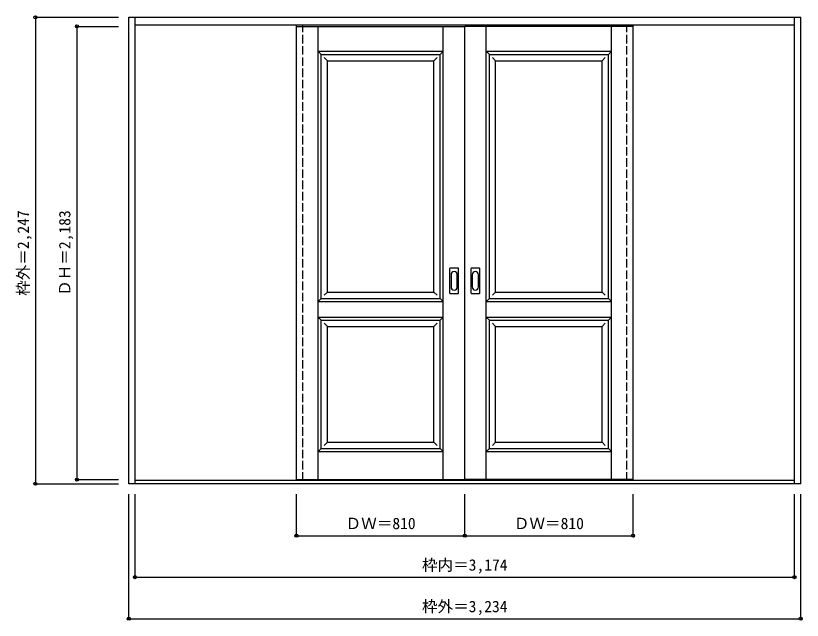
# Model space of a CAD drawing. Units: millimetres, scale not verified. Extents: x -2012 to 1774, y -1487 to 1425.
import ezdxf
from ezdxf.enums import TextEntityAlignment as Align

# ---------------------------------------------------------------- set-up
doc = ezdxf.new("R2010")
doc.units = ezdxf.units.MM
doc.header["$LTSCALE"] = 30
doc.header["$PDMODE"] = 32
doc.header["$PDSIZE"] = 15
doc.linetypes.add('DASHED1', pattern=[1.8, 1.2, -0.6])
doc.layers.add('0-0', color=7, linetype='Continuous')
doc.layers.add('0-1_寸法', color=7, linetype='Continuous')
doc.styles.add('ＭＳ ゴシック', font='')
doc.styles.get('ＭＳ ゴシック').set_extended_font_data('MS Gothic')

msp = doc.modelspace()

# ---------------------------------------------------------------- linework, layer by layer
at = {"layer": '0-0', "color": 3}
for p, q in [((-1467.43, 1417.27), (1766.57, 1417.27)), ((-1467.43, -829.73), (-1467.43, 1417.27)), ((-1437.43, -829.73), (-1437.43, 1417.27)), ((1736.57, -829.73), (1736.57, 1417.27)), ((1766.57, -829.73), (1766.57, 1417.27)), ((-1437.43, 1381.27), (1736.57, 1381.27)), ((-660.43, -809.73), (-660.43, 1373.27)), ((-660.43, 1373.27), (149.57, 1373.27)), ((149.57, -809.73), (149.57, 1373.27)), ((959.57, 1373.27), (149.57, 1373.27)), ((959.57, -809.73), (959.57, 1373.27)), ((-541.93, 63.27), (-541.93, 1238.27)), ((-541.93, 1238.27), (31.07, 1238.27)), ((31.07, 63.27), (31.07, 1238.27)), ((268.07, 63.27), (268.07, 1238.27)), ((268.07, 1238.27), (841.07, 1238.27)), ((841.07, 63.27), (841.07, 1238.27)), ((77.57, 88.27), (77.57, 207.27)), ((118.07, 208.77), (79.07, 208.77)), ((119.57, 88.27), (119.57, 207.27)), ((179.57, 88.27), (179.57, 207.27)), ((220.07, 208.77), (181.07, 208.77)), ((221.57, 88.27), (221.57, 207.27)), ((79.07, 86.77), (118.07, 86.77)), ((181.07, 86.77), (220.07, 86.77)), ((-541.93, 63.27), (31.07, 63.27)), ((268.07, 63.27), (841.07, 63.27)), ((-541.93, -659.73), (-541.93, -41.73)), ((-541.93, -41.73), (31.07, -41.73)), ((31.07, -659.73), (31.07, -41.73)), ((268.07, -659.73), (268.07, -41.73)), ((268.07, -41.73), (841.07, -41.73)), ((841.07, -659.73), (841.07, -41.73)), ((-541.93, -659.73), (31.07, -659.73)), ((268.07, -659.73), (841.07, -659.73)), ((1766.57, -829.73), (-1467.43, -829.73)), ((1736.57, -814.73), (-1437.43, -814.73)), ((-660.43, -809.73), (149.57, -809.73)), ((959.57, -809.73), (149.57, -809.73))]:
    msp.add_line(p, q, dxfattribs=at)
at = {"layer": '0-0', "color": 4, "linetype": 'DASHED1'}
for p, q in [((-660.43, -814.73), (-660.43, 1381.27)), ((-630.43, -814.73), (-630.43, 1381.27)), ((-630.43, -809.73), (-630.43, 1373.27)), ((929.57, -814.73), (929.57, 1381.27)), ((929.57, -809.73), (929.57, 1373.27)), ((959.57, -814.73), (959.57, 1381.27))]:
    msp.add_line(p, q, dxfattribs=at)
at = {"layer": '0-0'}
for p, q in [((-556.93, -809.73), (-556.93, 1373.27)), ((46.07, -809.73), (46.07, 1373.27)), ((253.07, -809.73), (253.07, 1373.27)), ((856.07, -809.73), (856.07, 1373.27)), ((-556.93, 1253.27), (46.07, 1253.27)), ((-556.93, 1253.27), (-541.93, 1238.27)), ((46.07, 1253.27), (31.07, 1238.27)), ((253.07, 1253.27), (856.07, 1253.27)), ((253.07, 1253.27), (268.07, 1238.27)), ((856.07, 1253.27), (841.07, 1238.27)), ((-526.93, 1223.27), (-511.93, 1208.27)), ((16.07, 1223.27), (1.07, 1208.27)), ((283.07, 1223.27), (298.07, 1208.27)), ((826.07, 1223.27), (811.07, 1208.27)), ((-511.93, 93.27), (-511.93, 1208.27)), ((-511.93, 1208.27), (1.07, 1208.27)), ((1.07, 93.27), (1.07, 1208.27)), ((298.07, 93.27), (298.07, 1208.27)), ((298.07, 1208.27), (811.07, 1208.27)), ((811.07, 93.27), (811.07, 1208.27)), ((83.57, 177.37), (83.57, 118.17)), ((113.57, 118.17), (113.57, 177.37)), ((185.57, 177.37), (185.57, 118.17)), ((215.57, 118.17), (215.57, 177.37)), ((-511.93, 93.27), (-526.93, 78.27)), ((298.07, 93.27), (283.07, 78.27)), ((-541.93, 63.27), (-556.93, 48.27)), ((-556.93, 48.27), (46.07, 48.27)), ((31.07, 63.27), (46.07, 48.27)), ((268.07, 63.27), (253.07, 48.27)), ((253.07, 48.27), (856.07, 48.27)), ((841.07, 63.27), (856.07, 48.27)), ((-556.93, -26.73), (46.07, -26.73)), ((-556.93, -26.73), (-541.93, -41.73)), ((46.07, -26.73), (31.07, -41.73)), ((253.07, -26.73), (856.07, -26.73)), ((253.07, -26.73), (268.07, -41.73)), ((856.07, -26.73), (841.07, -41.73)), ((-526.93, -56.73), (-511.93, -71.73)), ((-511.93, -71.73), (1.07, -71.73)), ((-511.93, -629.73), (-511.93, -71.73)), ((16.07, -56.73), (1.07, -71.73)), ((1.07, -629.73), (1.07, -71.73)), ((283.07, -56.73), (298.07, -71.73)), ((298.07, -71.73), (811.07, -71.73)), ((298.07, -629.73), (298.07, -71.73)), ((826.07, -56.73), (811.07, -71.73)), ((811.07, -629.73), (811.07, -71.73)), ((-511.93, -629.73), (-526.93, -644.73)), ((298.07, -629.73), (283.07, -644.73)), ((-541.93, -659.73), (-556.93, -674.73)), ((-556.93, -674.73), (46.07, -674.73)), ((31.07, -659.73), (46.07, -674.73)), ((268.07, -659.73), (253.07, -674.73)), ((253.07, -674.73), (856.07, -674.73)), ((841.07, -659.73), (856.07, -674.73))]:
    msp.add_line(p, q, dxfattribs=at)
for points in [[(-511.93, 93.27), (1.07, 93.27), (16.07, 78.27)], [(298.07, 93.27), (811.07, 93.27), (826.07, 78.27)], [(-511.93, -629.73), (1.07, -629.73), (16.07, -644.73)], [(298.07, -629.73), (811.07, -629.73), (826.07, -644.73)]]:
    msp.add_lwpolyline(points, dxfattribs=at)
at = {"layer": '0-0', "color": 3}
for centre, start, end in [((79.07, 207.27), 90, 180), ((118.07, 207.27), 0, 90), ((181.07, 207.27), 90, 180), ((220.07, 207.27), 0, 90), ((79.07, 88.27), 180, 270), ((118.07, 88.27), 270, 0), ((181.07, 88.27), 180, 270), ((220.07, 88.27), 270, 0)]:
    msp.add_arc(centre, 1.5, start, end, dxfattribs=at)
at = {"layer": '0-0'}
for centre, start, end in [((98.57, 177.37), 0, 180), ((200.57, 177.37), 0, 180), ((98.57, 118.17), 180, 0), ((200.57, 118.17), 180, 0)]:
    msp.add_arc(centre, 15, start, end, dxfattribs=at)
at = {"layer": '0-1_寸法', "color": 4}
for p, q in [((-1917.43, 1417.27), (-1517.43, 1417.27)), ((-1917.43, 1417.27), (-1917.43, -829.73)), ((-1717.43, 1373.27), (-1717.43, -809.73)), ((-1717.43, 1373.27), (-1517.43, 1373.27)), ((-1917.43, -829.73), (-1517.43, -829.73)), ((-1717.43, -809.73), (-1517.43, -809.73)), ((-1467.43, -1479.73), (-1467.43, -879.73)), ((-1437.43, -1279.73), (-1437.43, -879.73)), ((-660.43, -1079.73), (-660.43, -879.73)), ((149.57, -1079.73), (149.57, -879.73)), ((959.57, -1079.73), (959.57, -879.73)), ((-660.43, -1079.73), (959.57, -1079.73))]:
    msp.add_line(p, q, dxfattribs=at)
for points in [[(-1467.43, -1479.73), (1766.57, -1479.73), (1766.57, -879.73)], [(-1437.43, -1279.73), (1736.57, -1279.73), (1736.57, -879.73)]]:
    msp.add_lwpolyline(points, dxfattribs=at)
at = {"layer": '0-1_寸法'}
for p in [(-1917.43, 1417.27), (-1717.43, 1373.27), (-1917.43, -829.73), (-1717.43, -809.73), (-660.43, -1079.73), (149.57, -1079.73), (959.57, -1079.73), (-1437.43, -1279.73), (1736.57, -1279.73), (-1467.43, -1479.73), (1766.57, -1479.73)]:
    msp.add_point(p, dxfattribs=at)

# ---------------------------------------------------------------- texts
at = {"layer": '0-1_寸法', "style": 'ＭＳ ゴシック'}
for s, p in [('枠外＝2,247', (-1932.43, 75.52)), ('ＤＨ＝2,183', (-1732.43, 75.52))]:
    msp.add_text(s, height=54.99, rotation=90, dxfattribs=at).set_placement(p, align=Align.BOTTOM_LEFT)
for s, p in [('ＤＷ＝810', (-424.18, -1064.73)), ('ＤＷ＝810', (385.82, -1064.73)), ('枠内＝3,174', (-56.68, -1264.73)), ('枠外＝3,234', (-56.68, -1464.73))]:
    msp.add_text(s, height=54.99, dxfattribs=at).set_placement(p, align=Align.BOTTOM_LEFT)

doc.saveas('drawing.dxf')
